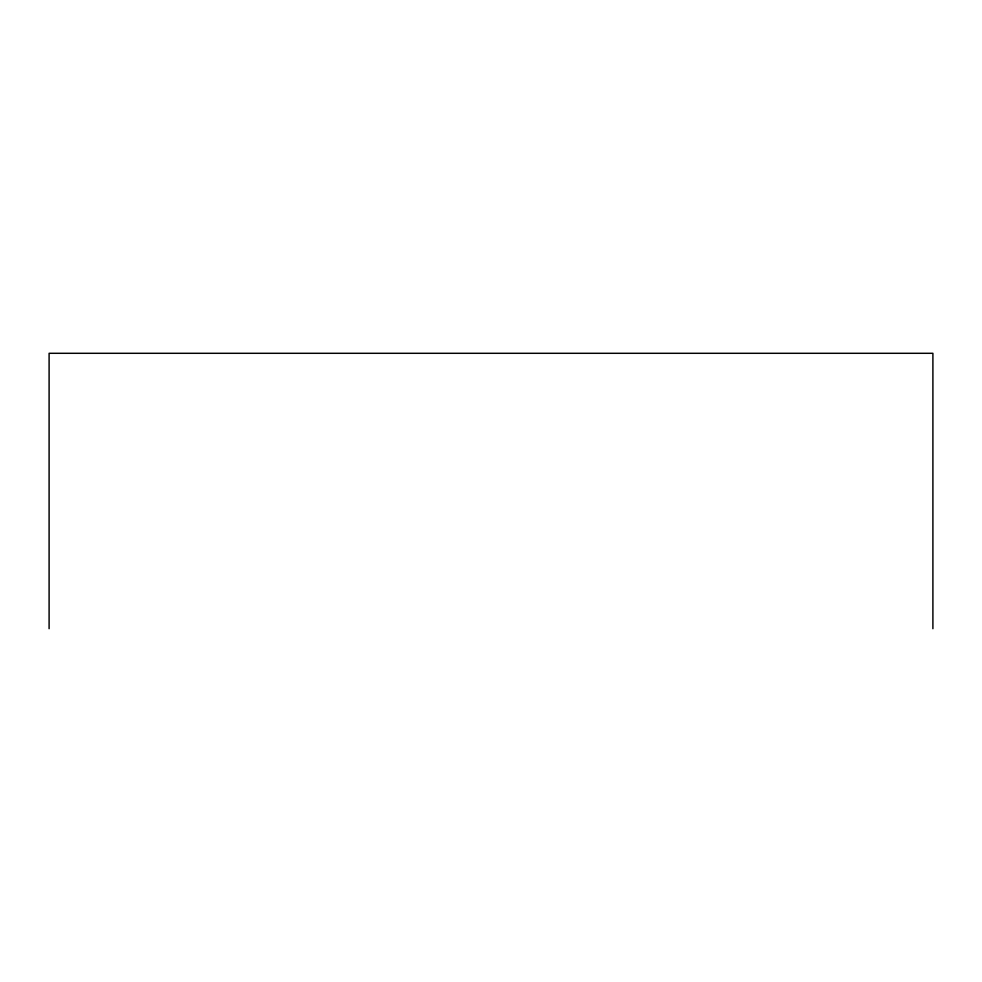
<?xml version="1.0" encoding="UTF-8"?>
<svg xmlns="http://www.w3.org/2000/svg" width="982" height="982" viewBox="0 0 982 982"><rect width="100%" height="100%" fill="white"/><g stroke="black" fill="none" stroke-linecap="round" stroke-linejoin="round"><path stroke-width="1.47" d="M932.9 628.701L932.9 353.299L49.1 353.299L49.1 628.701"/></g></svg>
